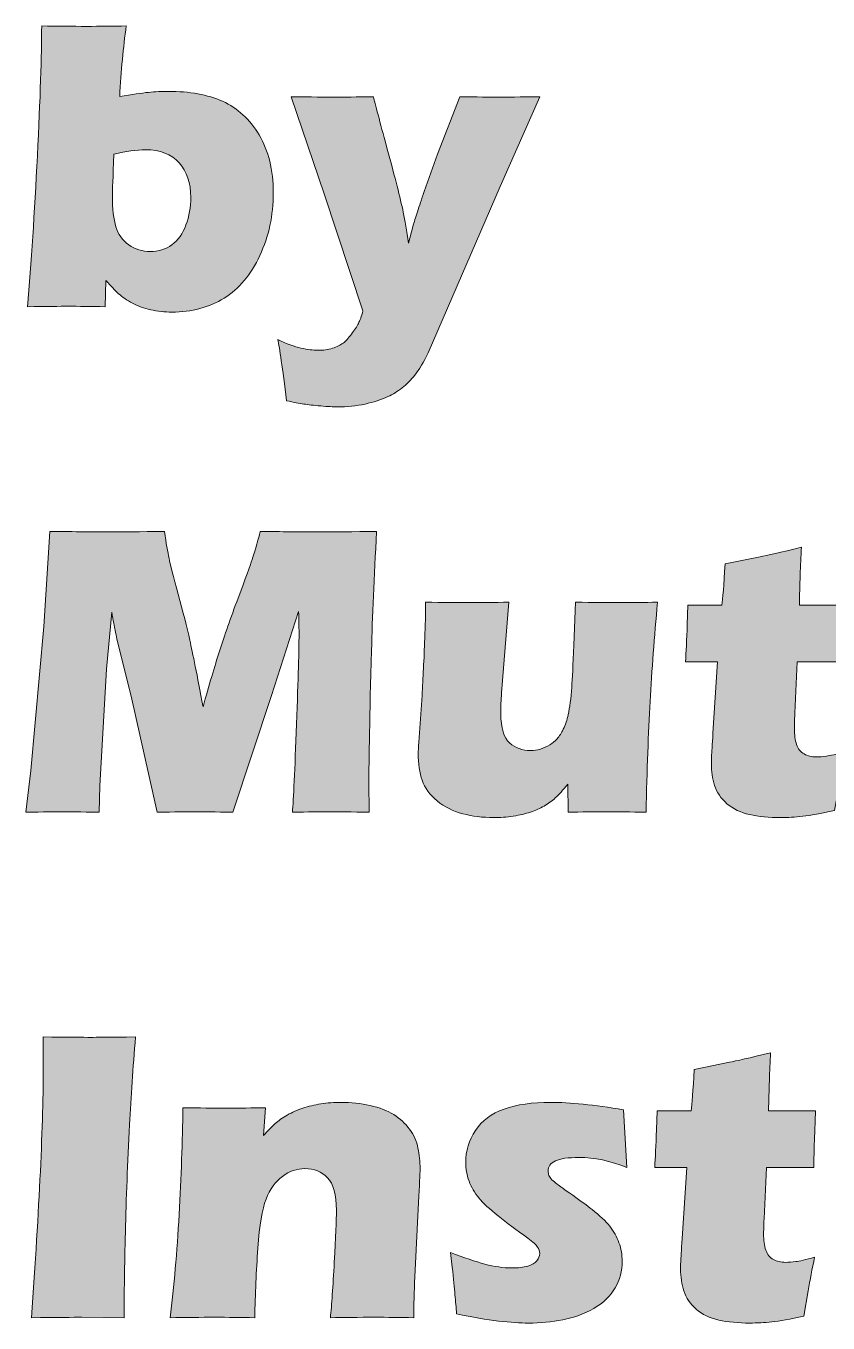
# Model space of a CAD drawing. Header units: inches. Extents: x 85 to 125, y -208 to -80.
# Drawn here: x 105.66 to 110.37, y -103.42 to -95.81 of the extents above; entities that cross this region are included whole.
import ezdxf

# ---------------------------------------------------------------- set-up
doc = ezdxf.new("R2010")
doc.units = ezdxf.units.IN
doc.header["$MEASUREMENT"] = 0
doc.layers.add('cut rectangle', color=7, linetype='Continuous')

# ---------------------------------------------------------------- blocks, each defined once
blk = doc.blocks.new('block 18')
at = {"layer": 'cut rectangle', "true_color": 0x1c1c1b}
h = blk.add_hatch(color=250, dxfattribs=at)
h.dxf.hatch_style = 2
edge = h.paths.add_edge_path()
edge.add_spline(control_points=[(105.67, -97.4592), (105.6924, -97.206), (105.7121, -96.9109), (105.7289, -96.5741), (105.7458, -96.2374), (105.7541, -95.9836), (105.7541, -95.8133), (105.8475, -95.8148), (105.9346, -95.8157), (106.0159, -95.8157), (106.0958, -95.8157), (106.1737, -95.8148), (106.2502, -95.8133), (106.2323, -95.9387), (106.2199, -96.0765), (106.2116, -96.2269), (106.2846, -96.2148), (106.3411, -96.2067), (106.3804, -96.2027), (106.4197, -96.1988), (106.459, -96.1967), (106.4975, -96.1967), (106.6209, -96.1967), (106.727, -96.2162), (106.8152, -96.2551), (106.903, -96.2942), (106.9743, -96.3598), (107.0295, -96.4523), (107.0846, -96.5448), (107.1122, -96.6577), (107.1122, -96.7912), (107.1122, -96.9247), (107.086, -97.0475), (107.0336, -97.1594), (106.9816, -97.2718), (106.9116, -97.3548), (106.8241, -97.4092), (106.7366, -97.4633), (106.6343, -97.4905), (106.5175, -97.4905), (106.4741, -97.4905), (106.4328, -97.486), (106.3935, -97.4773), (106.3542, -97.4685), (106.3184, -97.4554), (106.2864, -97.4382), (106.2543, -97.4208), (106.2275, -97.4025), (106.2054, -97.3832), (106.184, -97.3639), (106.1589, -97.3377), (106.131, -97.3048), (106.131, -97.3048), (106.1265, -97.4592), (106.1265, -97.4592), (106.04, -97.4576), (105.9684, -97.4568), (105.9105, -97.4568), (105.863, -97.4568), (105.7827, -97.4576), (105.67, -97.4592)], knot_values=[0, 0, 0, 0, 1, 1, 1, 2, 2, 2, 3, 3, 3, 4, 4, 4, 5, 5, 5, 6, 6, 6, 7, 7, 7, 8, 8, 8, 9, 9, 9, 10, 10, 10, 11, 11, 11, 12, 12, 12, 13, 13, 13, 14, 14, 14, 15, 15, 15, 16, 16, 16, 17, 17, 17, 18, 18, 18, 19, 19, 19, 20, 20, 20, 20], degree=3, periodic=1)
edge = h.paths.add_edge_path()
edge.add_spline(control_points=[(106.1778, -96.5657), (106.172, -96.6992), (106.1689, -96.7807), (106.1689, -96.8105), (106.1689, -96.8861), (106.1758, -96.9458), (106.1889, -96.9901), (106.2023, -97.0344), (106.2275, -97.0697), (106.265, -97.0962), (106.3026, -97.1228), (106.3446, -97.136), (106.3911, -97.136), (106.4393, -97.136), (106.4817, -97.1228), (106.5175, -97.0962), (106.554, -97.0697), (106.5816, -97.0309), (106.6002, -96.98), (106.6192, -96.9288), (106.6285, -96.8752), (106.6285, -96.8189), (106.6285, -96.7345), (106.6057, -96.6668), (106.5602, -96.6158), (106.5148, -96.5646), (106.4493, -96.5392), (106.3639, -96.5392), (106.3108, -96.5392), (106.2488, -96.5479), (106.1778, -96.5657)], knot_values=[0, 0, 0, 0, 1, 1, 1, 2, 2, 2, 3, 3, 3, 4, 4, 4, 5, 5, 5, 6, 6, 6, 7, 7, 7, 8, 8, 8, 9, 9, 9, 10, 10, 10, 10], degree=3, periodic=1)
h = blk.add_hatch(color=250, dxfattribs=at)
h.dxf.hatch_style = 2
edge = h.paths.add_edge_path()
edge.add_spline(control_points=[(107.1907, -98.0102), (107.1656, -97.8181), (107.1487, -97.6988), (107.1397, -97.6521), (107.1907, -97.6762), (107.2355, -97.6927), (107.2744, -97.7015), (107.3133, -97.7103), (107.3471, -97.7148), (107.3754, -97.7148), (107.405, -97.7148), (107.4329, -97.7108), (107.4591, -97.7027), (107.4853, -97.6946), (107.5059, -97.6848), (107.5214, -97.6731), (107.5366, -97.6616), (107.5531, -97.6437), (107.571, -97.6195), (107.5893, -97.5954), (107.6027, -97.5748), (107.6117, -97.5574), (107.6206, -97.5401), (107.6296, -97.5155), (107.6382, -97.4833), (107.6382, -97.4833), (107.4112, -96.7972), (107.4112, -96.7972), (107.4112, -96.7972), (107.2169, -96.2281), (107.2169, -96.2281), (107.3368, -96.2296), (107.4208, -96.2305), (107.4691, -96.2305), (107.5256, -96.2305), (107.6024, -96.2296), (107.6999, -96.2281), (107.715, -96.2899), (107.7433, -96.3969), (107.7846, -96.5488), (107.8263, -96.7007), (107.8563, -96.8198), (107.8749, -96.9057), (107.8852, -96.9531), (107.8952, -97.0134), (107.9049, -97.0866), (107.9049, -97.0866), (107.93, -96.9901), (107.93, -96.9901), (107.9383, -96.9645), (107.9476, -96.935), (107.9579, -96.9021), (107.9686, -96.8692), (107.9817, -96.8297), (107.9975, -96.7839), (107.9975, -96.7839), (108.0761, -96.5645), (108.0761, -96.5645), (108.0761, -96.5645), (108.2063, -96.2281), (108.2063, -96.2281), (108.3066, -96.2296), (108.3827, -96.2305), (108.4337, -96.2305), (108.4788, -96.2305), (108.5591, -96.2296), (108.6748, -96.2281), (108.6748, -96.2281), (108.4423, -96.7538), (108.4423, -96.7538), (108.4423, -96.7538), (108.0217, -97.7293), (108.0217, -97.7293), (107.9944, -97.7839), (107.9683, -97.8273), (107.9435, -97.8595), (107.92, -97.8884), (107.8949, -97.9137), (107.8673, -97.9355), (107.8418, -97.9556), (107.8139, -97.9725), (107.7839, -97.9861), (107.744, -98.0045), (107.6999, -98.019), (107.6517, -98.0295), (107.5983, -98.0407), (107.5445, -98.0464), (107.4897, -98.0464), (107.4649, -98.0464), (107.4319, -98.0445), (107.3909, -98.041), (107.3499, -98.0373), (107.3168, -98.0338), (107.2913, -98.03), (107.2658, -98.0266), (107.2324, -98.0199), (107.1907, -98.0102)], knot_values=[0, 0, 0, 0, 1, 1, 1, 2, 2, 2, 3, 3, 3, 4, 4, 4, 5, 5, 5, 6, 6, 6, 7, 7, 7, 8, 8, 8, 9, 9, 9, 10, 10, 10, 11, 11, 11, 12, 12, 12, 13, 13, 13, 14, 14, 14, 15, 15, 15, 16, 16, 16, 17, 17, 17, 18, 18, 18, 19, 19, 19, 20, 20, 20, 21, 21, 21, 22, 22, 22, 23, 23, 23, 24, 24, 24, 25, 25, 25, 26, 26, 26, 27, 27, 27, 28, 28, 28, 29, 29, 29, 30, 30, 30, 31, 31, 31, 32, 32, 32, 32], degree=3, periodic=1)
h = blk.add_hatch(color=250, dxfattribs=at)
h.dxf.hatch_style = 2
edge = h.paths.add_edge_path()
edge.add_spline(control_points=[(105.6618, -100.4225), (105.6618, -100.4225), (105.6914, -100.1789), (105.6914, -100.1789), (105.6914, -100.1789), (105.7658, -99.3336), (105.7658, -99.3336), (105.7658, -99.3336), (105.8027, -98.7766), (105.8027, -98.7766), (105.9512, -98.7781), (106.0676, -98.779), (106.1523, -98.779), (106.2226, -98.779), (106.3301, -98.7781), (106.4741, -98.7766), (106.4845, -98.8456), (106.4934, -98.8982), (106.501, -98.9338), (106.5079, -98.9697), (106.5258, -99.0396), (106.554, -99.1436), (106.5826, -99.2479), (106.6057, -99.338), (106.6229, -99.4137), (106.6402, -99.4899), (106.6657, -99.6198), (106.7005, -99.8039), (106.7359, -99.6776), (106.768, -99.5691), (106.7969, -99.4783), (106.8262, -99.3876), (106.862, -99.2842), (106.9058, -99.1685), (106.9492, -99.0527), (106.9768, -98.9769), (106.9885, -98.9411), (107.0002, -98.9054), (107.016, -98.8505), (107.0364, -98.7766), (107.1569, -98.7781), (107.2748, -98.779), (107.3905, -98.779), (107.4694, -98.779), (107.5786, -98.7781), (107.7185, -98.7766), (107.7033, -99.0475), (107.6933, -99.2802), (107.6885, -99.4747), (107.6778, -99.8557), (107.673, -100.1177), (107.673, -100.2609), (107.673, -100.2907), (107.6737, -100.3444), (107.6751, -100.4225), (107.569, -100.4209), (107.4946, -100.4201), (107.4522, -100.4201), (107.3905, -100.4201), (107.3144, -100.4209), (107.2245, -100.4225), (107.2307, -100.3501), (107.2389, -100.1779), (107.2486, -99.9057), (107.2586, -99.6337), (107.2634, -99.4599), (107.2634, -99.3843), (107.2634, -99.3514), (107.2627, -99.3056), (107.261, -99.2468), (107.261, -99.2468), (107.1029, -99.7376), (107.1029, -99.7376), (107.1029, -99.7376), (106.8758, -100.4225), (106.8758, -100.4225), (106.7711, -100.4209), (106.6994, -100.4201), (106.6602, -100.4201), (106.6102, -100.4201), (106.5337, -100.4209), (106.4307, -100.4225), (106.4307, -100.4225), (106.2822, -99.7593), (106.2822, -99.7593), (106.2822, -99.7593), (106.1951, -99.406), (106.1951, -99.406), (106.192, -99.3924), (106.1882, -99.3755), (106.1844, -99.3553), (106.1803, -99.3352), (106.1737, -99.2999), (106.1651, -99.2492), (106.1651, -99.2492), (106.1344, -99.5832), (106.1344, -99.5832), (106.1344, -99.5832), (106.0945, -100.2681), (106.0945, -100.2681), (106.0945, -100.2681), (106.091, -100.4225), (106.091, -100.4225), (105.9801, -100.4209), (105.9091, -100.4201), (105.8788, -100.4201), (105.8368, -100.4201), (105.7644, -100.4209), (105.6618, -100.4225)], knot_values=[0, 0, 0, 0, 1, 1, 1, 2, 2, 2, 3, 3, 3, 4, 4, 4, 5, 5, 5, 6, 6, 6, 7, 7, 7, 8, 8, 8, 9, 9, 9, 10, 10, 10, 11, 11, 11, 12, 12, 12, 13, 13, 13, 14, 14, 14, 15, 15, 15, 16, 16, 16, 17, 17, 17, 18, 18, 18, 19, 19, 19, 20, 20, 20, 21, 21, 21, 22, 22, 22, 23, 23, 23, 24, 24, 24, 25, 25, 25, 26, 26, 26, 27, 27, 27, 28, 28, 28, 29, 29, 29, 30, 30, 30, 31, 31, 31, 32, 32, 32, 33, 33, 33, 34, 34, 34, 35, 35, 35, 36, 36, 36, 36], degree=3, periodic=1)
h = blk.add_hatch(color=250, dxfattribs=at)
h.dxf.hatch_style = 2
edge = h.paths.add_edge_path()
edge.add_spline(control_points=[(110.4677, -100.068), (110.4532, -100.1355), (110.4408, -100.2015), (110.4305, -100.2657), (110.4305, -100.2657), (110.4036, -100.4128), (110.4036, -100.4128), (110.3244, -100.4306), (110.262, -100.4418), (110.2176, -100.4466), (110.1728, -100.4514), (110.1297, -100.4538), (110.088, -100.4538), (110.0195, -100.4538), (109.9588, -100.448), (109.9058, -100.4362), (109.8527, -100.4247), (109.8086, -100.4033), (109.7731, -100.3725), (109.7377, -100.3415), (109.7135, -100.3058), (109.7008, -100.2657), (109.6881, -100.2256), (109.6815, -100.1829), (109.6815, -100.1379), (109.6815, -100.1298), (109.6818, -100.1155), (109.6825, -100.0952), (109.6836, -100.0745), (109.6863, -100.029), (109.6912, -99.9582), (109.6912, -99.9582), (109.7173, -99.541), (109.7173, -99.541), (109.7173, -99.541), (109.5296, -99.541), (109.5296, -99.541), (109.5337, -99.4856), (109.5372, -99.4124), (109.5403, -99.3216), (109.5403, -99.3216), (109.544, -99.2094), (109.544, -99.2094), (109.544, -99.2094), (109.7439, -99.2094), (109.7439, -99.2094), (109.7487, -99.1724), (109.7545, -99.0916), (109.7618, -98.9671), (109.7618, -98.9671), (109.9681, -98.9249), (109.9681, -98.9249), (110.006, -98.9176), (110.0866, -98.8992), (110.2096, -98.8694), (110.2041, -98.9747), (110.2, -99.088), (110.1976, -99.2094), (110.1976, -99.2094), (110.4725, -99.2094), (110.4725, -99.2094), (110.466, -99.3767), (110.4629, -99.4871), (110.4629, -99.541), (110.4629, -99.541), (110.1855, -99.541), (110.1855, -99.541), (110.1855, -99.541), (110.1711, -99.8425), (110.1711, -99.8425), (110.1693, -99.8874), (110.1686, -99.9164), (110.1686, -99.9293), (110.1686, -99.9679), (110.1728, -100.0001), (110.181, -100.0258), (110.1897, -100.0514), (110.2045, -100.07), (110.2258, -100.0812), (110.2472, -100.0924), (110.2706, -100.0981), (110.2965, -100.0981), (110.3157, -100.0981), (110.3357, -100.0967), (110.3567, -100.0938), (110.3778, -100.091), (110.4146, -100.0824), (110.4677, -100.068)], knot_values=[0, 0, 0, 0, 1, 1, 1, 2, 2, 2, 3, 3, 3, 4, 4, 4, 5, 5, 5, 6, 6, 6, 7, 7, 7, 8, 8, 8, 9, 9, 9, 10, 10, 10, 11, 11, 11, 12, 12, 12, 13, 13, 13, 14, 14, 14, 15, 15, 15, 16, 16, 16, 17, 17, 17, 18, 18, 18, 19, 19, 19, 20, 20, 20, 21, 21, 21, 22, 22, 22, 23, 23, 23, 24, 24, 24, 25, 25, 25, 26, 26, 26, 27, 27, 27, 28, 28, 28, 29, 29, 29, 29], degree=3, periodic=1)
h = blk.add_hatch(color=250, dxfattribs=at)
h.dxf.hatch_style = 2
edge = h.paths.add_edge_path()
edge.add_spline(control_points=[(109.2984, -100.4225), (109.2068, -100.4209), (109.1303, -100.4201), (109.0693, -100.4201), (108.9935, -100.4201), (108.9177, -100.4209), (108.8412, -100.4225), (108.8412, -100.4225), (108.8399, -100.2573), (108.8399, -100.2573), (108.8109, -100.2934), (108.7865, -100.3205), (108.7665, -100.3388), (108.7465, -100.3567), (108.7245, -100.3727), (108.7007, -100.3863), (108.6769, -100.3999), (108.6504, -100.4118), (108.6211, -100.4218), (108.5918, -100.4319), (108.5581, -100.4397), (108.5198, -100.4454), (108.4816, -100.4511), (108.4426, -100.4538), (108.4034, -100.4538), (108.34, -100.4538), (108.28, -100.4464), (108.2232, -100.4314), (108.1664, -100.4166), (108.1167, -100.3915), (108.0737, -100.3561), (108.0306, -100.3208), (108.0013, -100.2805), (107.9858, -100.2356), (107.97, -100.1906), (107.9624, -100.1382), (107.9624, -100.0788), (107.9624, -100.0643), (107.9634, -100.0418), (107.9658, -100.0113), (107.9658, -100.0113), (107.9851, -99.7376), (107.9851, -99.7376), (107.9907, -99.6372), (107.9962, -99.5257), (108.001, -99.4036), (108.0037, -99.3288), (108.0058, -99.258), (108.0058, -99.1914), (108.105, -99.1929), (108.1901, -99.1938), (108.2601, -99.1938), (108.3307, -99.1938), (108.4089, -99.1929), (108.494, -99.1914), (108.494, -99.1914), (108.4564, -99.6508), (108.4564, -99.6508), (108.4509, -99.7207), (108.4478, -99.7682), (108.4475, -99.7937), (108.4471, -99.8189), (108.4468, -99.8361), (108.4468, -99.8449), (108.4468, -99.9293), (108.464, -99.9863), (108.4985, -100.0161), (108.5326, -100.0459), (108.5736, -100.0607), (108.6211, -100.0607), (108.6404, -100.0607), (108.6597, -100.058), (108.679, -100.0523), (108.6983, -100.0466), (108.7169, -100.0387), (108.7348, -100.0282), (108.75, -100.0185), (108.7641, -100.0065), (108.7768, -99.992), (108.7906, -99.9767), (108.8027, -99.9582), (108.8133, -99.9365), (108.8261, -99.91), (108.8357, -99.8814), (108.8423, -99.8509), (108.8512, -99.8084), (108.8581, -99.7545), (108.863, -99.6894), (108.8657, -99.642), (108.8702, -99.56), (108.8757, -99.4434), (108.8757, -99.4434), (108.885, -99.1914), (108.885, -99.1914), (108.9887, -99.1929), (109.0738, -99.1938), (109.1406, -99.1938), (109.215, -99.1938), (109.2901, -99.1929), (109.3656, -99.1914), (109.3473, -99.3955), (109.3329, -99.5896), (109.3225, -99.7738), (109.3122, -99.9579), (109.3043, -100.1741), (109.2984, -100.4225)], knot_values=[0, 0, 0, 0, 1, 1, 1, 2, 2, 2, 3, 3, 3, 4, 4, 4, 5, 5, 5, 6, 6, 6, 7, 7, 7, 8, 8, 8, 9, 9, 9, 10, 10, 10, 11, 11, 11, 12, 12, 12, 13, 13, 13, 14, 14, 14, 15, 15, 15, 16, 16, 16, 17, 17, 17, 18, 18, 18, 19, 19, 19, 20, 20, 20, 21, 21, 21, 22, 22, 22, 23, 23, 23, 24, 24, 24, 25, 25, 25, 26, 26, 26, 27, 27, 27, 28, 28, 28, 29, 29, 29, 30, 30, 30, 31, 31, 31, 32, 32, 32, 33, 33, 33, 34, 34, 34, 35, 35, 35, 35], degree=3, periodic=1)
h = blk.add_hatch(color=250, dxfattribs=at)
h.dxf.hatch_style = 2
edge = h.paths.add_edge_path()
edge.add_spline(control_points=[(105.6942, -103.3858), (105.7403, -102.7403), (105.7637, -102.2435), (105.7637, -101.8954), (105.7637, -101.8954), (105.7624, -101.7399), (105.7624, -101.7399), (105.9033, -101.7414), (105.9973, -101.7423), (106.0449, -101.7423), (106.0666, -101.7423), (106.153, -101.7414), (106.3043, -101.7399), (106.2898, -101.9207), (106.2781, -102.092), (106.2691, -102.2535), (106.2578, -102.4787), (106.2498, -102.689), (106.245, -102.8848), (106.2399, -103.0805), (106.2378, -103.2474), (106.2378, -103.3858), (106.2378, -103.3858), (105.9904, -103.3834), (105.9904, -103.3834), (105.9422, -103.3834), (105.8437, -103.3842), (105.6942, -103.3858)], knot_values=[0, 0, 0, 0, 1, 1, 1, 2, 2, 2, 3, 3, 3, 4, 4, 4, 5, 5, 5, 6, 6, 6, 7, 7, 7, 8, 8, 8, 9, 9, 9, 9], degree=3, periodic=1)
h = blk.add_hatch(color=250, dxfattribs=at)
h.dxf.hatch_style = 2
edge = h.paths.add_edge_path()
edge.add_spline(control_points=[(110.2872, -103.0313), (110.2727, -103.0988), (110.2603, -103.1648), (110.2499, -103.229), (110.2499, -103.229), (110.2231, -103.3761), (110.2231, -103.3761), (110.1438, -103.3939), (110.0815, -103.4051), (110.037, -103.4099), (109.9923, -103.4147), (109.9492, -103.4171), (109.9075, -103.4171), (109.8389, -103.4171), (109.7783, -103.4113), (109.7253, -103.3995), (109.6722, -103.388), (109.6281, -103.3666), (109.5926, -103.3358), (109.5571, -103.3048), (109.533, -103.2691), (109.5203, -103.229), (109.5075, -103.1889), (109.501, -103.1462), (109.501, -103.1012), (109.501, -103.0931), (109.5013, -103.0788), (109.502, -103.0585), (109.503, -103.0378), (109.5058, -102.9923), (109.5106, -102.9215), (109.5106, -102.9215), (109.5368, -102.5043), (109.5368, -102.5043), (109.5368, -102.5043), (109.3491, -102.5043), (109.3491, -102.5043), (109.3532, -102.4489), (109.3566, -102.3757), (109.3597, -102.2849), (109.3597, -102.2849), (109.3635, -102.1727), (109.3635, -102.1727), (109.3635, -102.1727), (109.5633, -102.1727), (109.5633, -102.1727), (109.5682, -102.1357), (109.574, -102.0549), (109.5813, -101.9304), (109.5813, -101.9304), (109.7876, -101.8882), (109.7876, -101.8882), (109.8255, -101.8809), (109.9061, -101.8625), (110.0291, -101.8327), (110.0236, -101.938), (110.0195, -102.0513), (110.0171, -102.1727), (110.0171, -102.1727), (110.292, -102.1727), (110.292, -102.1727), (110.2854, -102.34), (110.2823, -102.4504), (110.2823, -102.5043), (110.2823, -102.5043), (110.005, -102.5043), (110.005, -102.5043), (110.005, -102.5043), (109.9905, -102.8058), (109.9905, -102.8058), (109.9888, -102.8507), (109.9881, -102.8797), (109.9881, -102.8926), (109.9881, -102.9312), (109.9923, -102.9634), (110.0005, -102.9891), (110.0091, -103.0147), (110.0239, -103.0333), (110.0453, -103.0445), (110.0667, -103.0557), (110.0901, -103.0614), (110.1159, -103.0614), (110.1352, -103.0614), (110.1552, -103.06), (110.1762, -103.0571), (110.1972, -103.0543), (110.2341, -103.0457), (110.2872, -103.0313)], knot_values=[0, 0, 0, 0, 1, 1, 1, 2, 2, 2, 3, 3, 3, 4, 4, 4, 5, 5, 5, 6, 6, 6, 7, 7, 7, 8, 8, 8, 9, 9, 9, 10, 10, 10, 11, 11, 11, 12, 12, 12, 13, 13, 13, 14, 14, 14, 15, 15, 15, 16, 16, 16, 17, 17, 17, 18, 18, 18, 19, 19, 19, 20, 20, 20, 21, 21, 21, 22, 22, 22, 23, 23, 23, 24, 24, 24, 25, 25, 25, 26, 26, 26, 27, 27, 27, 28, 28, 28, 29, 29, 29, 29], degree=3, periodic=1)
h = blk.add_hatch(color=250, dxfattribs=at)
h.dxf.hatch_style = 2
edge = h.paths.add_edge_path()
edge.add_spline(control_points=[(106.5068, -103.3858), (106.5299, -103.2033), (106.5478, -103.0016), (106.5602, -102.7812), (106.5727, -102.5603), (106.5799, -102.3515), (106.5823, -102.1547), (106.6788, -102.1562), (106.7621, -102.1571), (106.8321, -102.1571), (106.9134, -102.1571), (106.9916, -102.1562), (107.0663, -102.1547), (107.0663, -102.1547), (107.0543, -102.3186), (107.0543, -102.3186), (107.0808, -102.2888), (107.1039, -102.2654), (107.1232, -102.2482), (107.1425, -102.2308), (107.1662, -102.2139), (107.1948, -102.1976), (107.2231, -102.181), (107.2537, -102.1676), (107.2858, -102.1571), (107.3182, -102.1466), (107.3533, -102.1383), (107.3912, -102.1324), (107.4294, -102.1262), (107.4694, -102.1233), (107.5111, -102.1233), (107.569, -102.1233), (107.6255, -102.1295), (107.6806, -102.1421), (107.7357, -102.1545), (107.7819, -102.1721), (107.8187, -102.1951), (107.8556, -102.2179), (107.8866, -102.2465), (107.9114, -102.2806), (107.9366, -102.3149), (107.9528, -102.3515), (107.961, -102.391), (107.9693, -102.4304), (107.9731, -102.4709), (107.9731, -102.5128), (107.9731, -102.5433), (107.97, -102.6092), (107.9631, -102.7105), (107.9631, -102.7105), (107.9424, -103.147), (107.9424, -103.147), (107.9383, -103.233), (107.9362, -103.3126), (107.9362, -103.3858), (107.8553, -103.3842), (107.7795, -103.3834), (107.7088, -103.3834), (107.6131, -103.3834), (107.5263, -103.3842), (107.4474, -103.3858), (107.4546, -103.3126), (107.4622, -103.2039), (107.4704, -103.0595), (107.4787, -102.9153), (107.4828, -102.8139), (107.4828, -102.7551), (107.4828, -102.6644), (107.4649, -102.601), (107.4301, -102.5651), (107.3953, -102.5295), (107.3512, -102.5116), (107.2982, -102.5116), (107.2513, -102.5116), (107.2072, -102.5269), (107.1659, -102.5574), (107.1246, -102.5879), (107.0922, -102.6323), (107.0698, -102.6905), (107.0474, -102.7489), (107.0315, -102.8447), (107.0219, -102.9782), (107.0129, -103.1117), (107.0067, -103.2474), (107.0033, -103.3858), (106.923, -103.3842), (106.8448, -103.3834), (106.7683, -103.3834), (106.6881, -103.3834), (106.6009, -103.3842), (106.5068, -103.3858)], knot_values=[0, 0, 0, 0, 1, 1, 1, 2, 2, 2, 3, 3, 3, 4, 4, 4, 5, 5, 5, 6, 6, 6, 7, 7, 7, 8, 8, 8, 9, 9, 9, 10, 10, 10, 11, 11, 11, 12, 12, 12, 13, 13, 13, 14, 14, 14, 15, 15, 15, 16, 16, 16, 17, 17, 17, 18, 18, 18, 19, 19, 19, 20, 20, 20, 21, 21, 21, 22, 22, 22, 23, 23, 23, 24, 24, 24, 25, 25, 25, 26, 26, 26, 27, 27, 27, 28, 28, 28, 29, 29, 29, 30, 30, 30, 30], degree=3, periodic=1)
h = blk.add_hatch(color=250, dxfattribs=at)
h.dxf.hatch_style = 2
edge = h.paths.add_edge_path()
edge.add_spline(control_points=[(108.1877, -103.3629), (108.1843, -103.3275), (108.1815, -103.2903), (108.1781, -103.2514), (108.1746, -103.2123), (108.1698, -103.1587), (108.1622, -103.0903), (108.1622, -103.0903), (108.1526, -103.0035), (108.1526, -103.0035), (108.2304, -103.034), (108.2973, -103.0568), (108.3538, -103.0716), (108.4096, -103.0866), (108.4613, -103.094), (108.5088, -103.094), (108.5481, -103.094), (108.5798, -103.0903), (108.6046, -103.0831), (108.6287, -103.0759), (108.6466, -103.0654), (108.658, -103.0518), (108.6693, -103.0382), (108.6748, -103.024), (108.6748, -103.0096), (108.6748, -102.9966), (108.6707, -102.9841), (108.6624, -102.9717), (108.6538, -102.9591), (108.6349, -102.942), (108.6053, -102.9203), (108.5391, -102.8721), (108.4812, -102.8283), (108.4313, -102.7889), (108.3813, -102.7495), (108.3434, -102.7145), (108.3183, -102.684), (108.2931, -102.6535), (108.2738, -102.6204), (108.2607, -102.5851), (108.2473, -102.5498), (108.2408, -102.5131), (108.2408, -102.4754), (108.2408, -102.4087), (108.2601, -102.3464), (108.298, -102.2885), (108.3362, -102.2306), (108.3924, -102.1886), (108.4668, -102.1624), (108.5412, -102.1364), (108.6318, -102.1233), (108.7389, -102.1233), (108.8505, -102.1233), (108.9932, -102.1378), (109.1668, -102.1667), (109.1668, -102.1667), (109.1861, -102.5043), (109.1861, -102.5043), (109.0889, -102.4658), (108.9952, -102.4465), (108.905, -102.4465), (108.8416, -102.4465), (108.7954, -102.453), (108.7672, -102.4661), (108.7386, -102.4792), (108.7245, -102.4992), (108.7245, -102.526), (108.7245, -102.5348), (108.7258, -102.5433), (108.7293, -102.5514), (108.7324, -102.5595), (108.7382, -102.5679), (108.7465, -102.5767), (108.7551, -102.5855), (108.7655, -102.5946), (108.7779, -102.6037), (108.7906, -102.613), (108.8209, -102.6346), (108.8692, -102.6683), (108.9174, -102.7021), (108.9549, -102.7298), (108.9822, -102.7515), (109.0273, -102.7868), (109.0617, -102.8197), (109.0855, -102.8497), (109.1089, -102.88), (109.1272, -102.9121), (109.1396, -102.9462), (109.152, -102.9804), (109.1585, -103.0165), (109.1585, -103.0542), (109.1585, -103.1112), (109.1444, -103.1637), (109.1169, -103.2114), (109.0889, -103.2593), (109.0473, -103.2993), (108.9915, -103.3315), (108.9353, -103.3637), (108.875, -103.3859), (108.8099, -103.3985), (108.7448, -103.4109), (108.6776, -103.4171), (108.6087, -103.4171), (108.5618, -103.4171), (108.5033, -103.4132), (108.433, -103.4051), (108.3627, -103.397), (108.2807, -103.383), (108.1877, -103.3629)], knot_values=[0, 0, 0, 0, 1, 1, 1, 2, 2, 2, 3, 3, 3, 4, 4, 4, 5, 5, 5, 6, 6, 6, 7, 7, 7, 8, 8, 8, 9, 9, 9, 10, 10, 10, 11, 11, 11, 12, 12, 12, 13, 13, 13, 14, 14, 14, 15, 15, 15, 16, 16, 16, 17, 17, 17, 18, 18, 18, 19, 19, 19, 20, 20, 20, 21, 21, 21, 22, 22, 22, 23, 23, 23, 24, 24, 24, 25, 25, 25, 26, 26, 26, 27, 27, 27, 28, 28, 28, 29, 29, 29, 30, 30, 30, 31, 31, 31, 32, 32, 32, 33, 33, 33, 34, 34, 34, 35, 35, 35, 36, 36, 36, 36], degree=3, periodic=1)
at = {"layer": 'cut rectangle', "lineweight": 0}
for points, knots in [([(105.67, -97.4592), (105.6924, -97.206), (105.7121, -96.9109), (105.7289, -96.5741), (105.7458, -96.2374), (105.7541, -95.9836), (105.7541, -95.8133), (105.8475, -95.8148), (105.9346, -95.8157), (106.0159, -95.8157), (106.0958, -95.8157), (106.1737, -95.8148), (106.2502, -95.8133), (106.2323, -95.9387), (106.2199, -96.0765), (106.2116, -96.2269), (106.2846, -96.2148), (106.3411, -96.2067), (106.3804, -96.2027), (106.4197, -96.1988), (106.459, -96.1967), (106.4975, -96.1967), (106.6209, -96.1967), (106.727, -96.2162), (106.8152, -96.2551), (106.903, -96.2942), (106.9743, -96.3598), (107.0295, -96.4523), (107.0846, -96.5448), (107.1122, -96.6577), (107.1122, -96.7912), (107.1122, -96.9247), (107.086, -97.0475), (107.0336, -97.1594), (106.9816, -97.2718), (106.9116, -97.3548), (106.8241, -97.4092), (106.7366, -97.4633), (106.6343, -97.4905), (106.5175, -97.4905), (106.4741, -97.4905), (106.4328, -97.486), (106.3935, -97.4773), (106.3542, -97.4685), (106.3184, -97.4554), (106.2864, -97.4382), (106.2543, -97.4208), (106.2275, -97.4025), (106.2054, -97.3832), (106.184, -97.3639), (106.1589, -97.3377), (106.131, -97.3048), (106.131, -97.3048), (106.1265, -97.4592), (106.1265, -97.4592), (106.04, -97.4576), (105.9684, -97.4568), (105.9105, -97.4568), (105.863, -97.4568), (105.7827, -97.4576), (105.67, -97.4592)], [0, 0, 0, 0, 1, 1, 1, 2, 2, 2, 3, 3, 3, 4, 4, 4, 5, 5, 5, 6, 6, 6, 7, 7, 7, 8, 8, 8, 9, 9, 9, 10, 10, 10, 11, 11, 11, 12, 12, 12, 13, 13, 13, 14, 14, 14, 15, 15, 15, 16, 16, 16, 17, 17, 17, 18, 18, 18, 19, 19, 19, 20, 20, 20, 20]), ([(107.1907, -98.0102), (107.1656, -97.8181), (107.1487, -97.6988), (107.1397, -97.6521), (107.1907, -97.6762), (107.2355, -97.6927), (107.2744, -97.7015), (107.3133, -97.7103), (107.3471, -97.7148), (107.3754, -97.7148), (107.405, -97.7148), (107.4329, -97.7108), (107.4591, -97.7027), (107.4853, -97.6946), (107.5059, -97.6848), (107.5214, -97.6731), (107.5366, -97.6616), (107.5531, -97.6437), (107.571, -97.6195), (107.5893, -97.5954), (107.6027, -97.5748), (107.6117, -97.5574), (107.6206, -97.5401), (107.6296, -97.5155), (107.6382, -97.4833), (107.6382, -97.4833), (107.4112, -96.7972), (107.4112, -96.7972), (107.4112, -96.7972), (107.2169, -96.2281), (107.2169, -96.2281), (107.3368, -96.2296), (107.4208, -96.2305), (107.4691, -96.2305), (107.5256, -96.2305), (107.6024, -96.2296), (107.6999, -96.2281), (107.715, -96.2899), (107.7433, -96.3969), (107.7846, -96.5488), (107.8263, -96.7007), (107.8563, -96.8198), (107.8749, -96.9057), (107.8852, -96.9531), (107.8952, -97.0134), (107.9049, -97.0866), (107.9049, -97.0866), (107.93, -96.9901), (107.93, -96.9901), (107.9383, -96.9645), (107.9476, -96.935), (107.9579, -96.9021), (107.9686, -96.8692), (107.9817, -96.8297), (107.9975, -96.7839), (107.9975, -96.7839), (108.0761, -96.5645), (108.0761, -96.5645), (108.0761, -96.5645), (108.2063, -96.2281), (108.2063, -96.2281), (108.3066, -96.2296), (108.3827, -96.2305), (108.4337, -96.2305), (108.4788, -96.2305), (108.5591, -96.2296), (108.6748, -96.2281), (108.6748, -96.2281), (108.4423, -96.7538), (108.4423, -96.7538), (108.4423, -96.7538), (108.0217, -97.7293), (108.0217, -97.7293), (107.9944, -97.7839), (107.9683, -97.8273), (107.9435, -97.8595), (107.92, -97.8884), (107.8949, -97.9137), (107.8673, -97.9355), (107.8418, -97.9556), (107.8139, -97.9725), (107.7839, -97.9861), (107.744, -98.0045), (107.6999, -98.019), (107.6517, -98.0295), (107.5983, -98.0407), (107.5445, -98.0464), (107.4897, -98.0464), (107.4649, -98.0464), (107.4319, -98.0445), (107.3909, -98.041), (107.3499, -98.0373), (107.3168, -98.0338), (107.2913, -98.03), (107.2658, -98.0266), (107.2324, -98.0199), (107.1907, -98.0102)], [0, 0, 0, 0, 1, 1, 1, 2, 2, 2, 3, 3, 3, 4, 4, 4, 5, 5, 5, 6, 6, 6, 7, 7, 7, 8, 8, 8, 9, 9, 9, 10, 10, 10, 11, 11, 11, 12, 12, 12, 13, 13, 13, 14, 14, 14, 15, 15, 15, 16, 16, 16, 17, 17, 17, 18, 18, 18, 19, 19, 19, 20, 20, 20, 21, 21, 21, 22, 22, 22, 23, 23, 23, 24, 24, 24, 25, 25, 25, 26, 26, 26, 27, 27, 27, 28, 28, 28, 29, 29, 29, 30, 30, 30, 31, 31, 31, 32, 32, 32, 32]), ([(106.1778, -96.5657), (106.172, -96.6992), (106.1689, -96.7807), (106.1689, -96.8105), (106.1689, -96.8861), (106.1758, -96.9458), (106.1889, -96.9901), (106.2023, -97.0344), (106.2275, -97.0697), (106.265, -97.0962), (106.3026, -97.1228), (106.3446, -97.136), (106.3911, -97.136), (106.4393, -97.136), (106.4817, -97.1228), (106.5175, -97.0962), (106.554, -97.0697), (106.5816, -97.0309), (106.6002, -96.98), (106.6192, -96.9288), (106.6285, -96.8752), (106.6285, -96.8189), (106.6285, -96.7345), (106.6057, -96.6668), (106.5602, -96.6158), (106.5148, -96.5646), (106.4493, -96.5392), (106.3639, -96.5392), (106.3108, -96.5392), (106.2488, -96.5479), (106.1778, -96.5657)], [0, 0, 0, 0, 1, 1, 1, 2, 2, 2, 3, 3, 3, 4, 4, 4, 5, 5, 5, 6, 6, 6, 7, 7, 7, 8, 8, 8, 9, 9, 9, 10, 10, 10, 10]), ([(105.6618, -100.4225), (105.6618, -100.4225), (105.6914, -100.1789), (105.6914, -100.1789), (105.6914, -100.1789), (105.7658, -99.3336), (105.7658, -99.3336), (105.7658, -99.3336), (105.8027, -98.7766), (105.8027, -98.7766), (105.9512, -98.7781), (106.0676, -98.779), (106.1523, -98.779), (106.2226, -98.779), (106.3301, -98.7781), (106.4741, -98.7766), (106.4845, -98.8456), (106.4934, -98.8982), (106.501, -98.9338), (106.5079, -98.9697), (106.5258, -99.0396), (106.554, -99.1436), (106.5826, -99.2479), (106.6057, -99.338), (106.6229, -99.4137), (106.6402, -99.4899), (106.6657, -99.6198), (106.7005, -99.8039), (106.7359, -99.6776), (106.768, -99.5691), (106.7969, -99.4783), (106.8262, -99.3876), (106.862, -99.2842), (106.9058, -99.1685), (106.9492, -99.0527), (106.9768, -98.9769), (106.9885, -98.9411), (107.0002, -98.9054), (107.016, -98.8505), (107.0364, -98.7766), (107.1569, -98.7781), (107.2748, -98.779), (107.3905, -98.779), (107.4694, -98.779), (107.5786, -98.7781), (107.7185, -98.7766), (107.7033, -99.0475), (107.6933, -99.2802), (107.6885, -99.4747), (107.6778, -99.8557), (107.673, -100.1177), (107.673, -100.2609), (107.673, -100.2907), (107.6737, -100.3444), (107.6751, -100.4225), (107.569, -100.4209), (107.4946, -100.4201), (107.4522, -100.4201), (107.3905, -100.4201), (107.3144, -100.4209), (107.2245, -100.4225), (107.2307, -100.3501), (107.2389, -100.1779), (107.2486, -99.9057), (107.2586, -99.6337), (107.2634, -99.4599), (107.2634, -99.3843), (107.2634, -99.3514), (107.2627, -99.3056), (107.261, -99.2468), (107.261, -99.2468), (107.1029, -99.7376), (107.1029, -99.7376), (107.1029, -99.7376), (106.8758, -100.4225), (106.8758, -100.4225), (106.7711, -100.4209), (106.6994, -100.4201), (106.6602, -100.4201), (106.6102, -100.4201), (106.5337, -100.4209), (106.4307, -100.4225), (106.4307, -100.4225), (106.2822, -99.7593), (106.2822, -99.7593), (106.2822, -99.7593), (106.1951, -99.406), (106.1951, -99.406), (106.192, -99.3924), (106.1882, -99.3755), (106.1844, -99.3553), (106.1803, -99.3352), (106.1737, -99.2999), (106.1651, -99.2492), (106.1651, -99.2492), (106.1344, -99.5832), (106.1344, -99.5832), (106.1344, -99.5832), (106.0945, -100.2681), (106.0945, -100.2681), (106.0945, -100.2681), (106.091, -100.4225), (106.091, -100.4225), (105.9801, -100.4209), (105.9091, -100.4201), (105.8788, -100.4201), (105.8368, -100.4201), (105.7644, -100.4209), (105.6618, -100.4225)], [0, 0, 0, 0, 1, 1, 1, 2, 2, 2, 3, 3, 3, 4, 4, 4, 5, 5, 5, 6, 6, 6, 7, 7, 7, 8, 8, 8, 9, 9, 9, 10, 10, 10, 11, 11, 11, 12, 12, 12, 13, 13, 13, 14, 14, 14, 15, 15, 15, 16, 16, 16, 17, 17, 17, 18, 18, 18, 19, 19, 19, 20, 20, 20, 21, 21, 21, 22, 22, 22, 23, 23, 23, 24, 24, 24, 25, 25, 25, 26, 26, 26, 27, 27, 27, 28, 28, 28, 29, 29, 29, 30, 30, 30, 31, 31, 31, 32, 32, 32, 33, 33, 33, 34, 34, 34, 35, 35, 35, 36, 36, 36, 36]), ([(110.4677, -100.068), (110.4532, -100.1355), (110.4408, -100.2015), (110.4305, -100.2657), (110.4305, -100.2657), (110.4036, -100.4128), (110.4036, -100.4128), (110.3244, -100.4306), (110.262, -100.4418), (110.2176, -100.4466), (110.1728, -100.4514), (110.1297, -100.4538), (110.088, -100.4538), (110.0195, -100.4538), (109.9588, -100.448), (109.9058, -100.4362), (109.8527, -100.4247), (109.8086, -100.4033), (109.7731, -100.3725), (109.7377, -100.3415), (109.7135, -100.3058), (109.7008, -100.2657), (109.6881, -100.2256), (109.6815, -100.1829), (109.6815, -100.1379), (109.6815, -100.1298), (109.6818, -100.1155), (109.6825, -100.0952), (109.6836, -100.0745), (109.6863, -100.029), (109.6912, -99.9582), (109.6912, -99.9582), (109.7173, -99.541), (109.7173, -99.541), (109.7173, -99.541), (109.5296, -99.541), (109.5296, -99.541), (109.5337, -99.4856), (109.5372, -99.4124), (109.5403, -99.3216), (109.5403, -99.3216), (109.544, -99.2094), (109.544, -99.2094), (109.544, -99.2094), (109.7439, -99.2094), (109.7439, -99.2094), (109.7487, -99.1724), (109.7545, -99.0916), (109.7618, -98.9671), (109.7618, -98.9671), (109.9681, -98.9249), (109.9681, -98.9249), (110.006, -98.9176), (110.0866, -98.8992), (110.2096, -98.8694), (110.2041, -98.9747), (110.2, -99.088), (110.1976, -99.2094), (110.1976, -99.2094), (110.4725, -99.2094), (110.4725, -99.2094), (110.466, -99.3767), (110.4629, -99.4871), (110.4629, -99.541), (110.4629, -99.541), (110.1855, -99.541), (110.1855, -99.541), (110.1855, -99.541), (110.1711, -99.8425), (110.1711, -99.8425), (110.1693, -99.8874), (110.1686, -99.9164), (110.1686, -99.9293), (110.1686, -99.9679), (110.1728, -100.0001), (110.181, -100.0258), (110.1897, -100.0514), (110.2045, -100.07), (110.2258, -100.0812), (110.2472, -100.0924), (110.2706, -100.0981), (110.2965, -100.0981), (110.3157, -100.0981), (110.3357, -100.0967), (110.3567, -100.0938), (110.3778, -100.091), (110.4146, -100.0824), (110.4677, -100.068)], [0, 0, 0, 0, 1, 1, 1, 2, 2, 2, 3, 3, 3, 4, 4, 4, 5, 5, 5, 6, 6, 6, 7, 7, 7, 8, 8, 8, 9, 9, 9, 10, 10, 10, 11, 11, 11, 12, 12, 12, 13, 13, 13, 14, 14, 14, 15, 15, 15, 16, 16, 16, 17, 17, 17, 18, 18, 18, 19, 19, 19, 20, 20, 20, 21, 21, 21, 22, 22, 22, 23, 23, 23, 24, 24, 24, 25, 25, 25, 26, 26, 26, 27, 27, 27, 28, 28, 28, 29, 29, 29, 29]), ([(109.2984, -100.4225), (109.2068, -100.4209), (109.1303, -100.4201), (109.0693, -100.4201), (108.9935, -100.4201), (108.9177, -100.4209), (108.8412, -100.4225), (108.8412, -100.4225), (108.8399, -100.2573), (108.8399, -100.2573), (108.8109, -100.2934), (108.7865, -100.3205), (108.7665, -100.3388), (108.7465, -100.3567), (108.7245, -100.3727), (108.7007, -100.3863), (108.6769, -100.3999), (108.6504, -100.4118), (108.6211, -100.4218), (108.5918, -100.4319), (108.5581, -100.4397), (108.5198, -100.4454), (108.4816, -100.4511), (108.4426, -100.4538), (108.4034, -100.4538), (108.34, -100.4538), (108.28, -100.4464), (108.2232, -100.4314), (108.1664, -100.4166), (108.1167, -100.3915), (108.0737, -100.3561), (108.0306, -100.3208), (108.0013, -100.2805), (107.9858, -100.2356), (107.97, -100.1906), (107.9624, -100.1382), (107.9624, -100.0788), (107.9624, -100.0643), (107.9634, -100.0418), (107.9658, -100.0113), (107.9658, -100.0113), (107.9851, -99.7376), (107.9851, -99.7376), (107.9907, -99.6372), (107.9962, -99.5257), (108.001, -99.4036), (108.0037, -99.3288), (108.0058, -99.258), (108.0058, -99.1914), (108.105, -99.1929), (108.1901, -99.1938), (108.2601, -99.1938), (108.3307, -99.1938), (108.4089, -99.1929), (108.494, -99.1914), (108.494, -99.1914), (108.4564, -99.6508), (108.4564, -99.6508), (108.4509, -99.7207), (108.4478, -99.7682), (108.4475, -99.7937), (108.4471, -99.8189), (108.4468, -99.8361), (108.4468, -99.8449), (108.4468, -99.9293), (108.464, -99.9863), (108.4985, -100.0161), (108.5326, -100.0459), (108.5736, -100.0607), (108.6211, -100.0607), (108.6404, -100.0607), (108.6597, -100.058), (108.679, -100.0523), (108.6983, -100.0466), (108.7169, -100.0387), (108.7348, -100.0282), (108.75, -100.0185), (108.7641, -100.0065), (108.7768, -99.992), (108.7906, -99.9767), (108.8027, -99.9582), (108.8133, -99.9365), (108.8261, -99.91), (108.8357, -99.8814), (108.8423, -99.8509), (108.8512, -99.8084), (108.8581, -99.7545), (108.863, -99.6894), (108.8657, -99.642), (108.8702, -99.56), (108.8757, -99.4434), (108.8757, -99.4434), (108.885, -99.1914), (108.885, -99.1914), (108.9887, -99.1929), (109.0738, -99.1938), (109.1406, -99.1938), (109.215, -99.1938), (109.2901, -99.1929), (109.3656, -99.1914), (109.3473, -99.3955), (109.3329, -99.5896), (109.3225, -99.7738), (109.3122, -99.9579), (109.3043, -100.1741), (109.2984, -100.4225)], [0, 0, 0, 0, 1, 1, 1, 2, 2, 2, 3, 3, 3, 4, 4, 4, 5, 5, 5, 6, 6, 6, 7, 7, 7, 8, 8, 8, 9, 9, 9, 10, 10, 10, 11, 11, 11, 12, 12, 12, 13, 13, 13, 14, 14, 14, 15, 15, 15, 16, 16, 16, 17, 17, 17, 18, 18, 18, 19, 19, 19, 20, 20, 20, 21, 21, 21, 22, 22, 22, 23, 23, 23, 24, 24, 24, 25, 25, 25, 26, 26, 26, 27, 27, 27, 28, 28, 28, 29, 29, 29, 30, 30, 30, 31, 31, 31, 32, 32, 32, 33, 33, 33, 34, 34, 34, 35, 35, 35, 35]), ([(105.6942, -103.3858), (105.7403, -102.7403), (105.7637, -102.2435), (105.7637, -101.8954), (105.7637, -101.8954), (105.7624, -101.7399), (105.7624, -101.7399), (105.9033, -101.7414), (105.9973, -101.7423), (106.0449, -101.7423), (106.0666, -101.7423), (106.153, -101.7414), (106.3043, -101.7399), (106.2898, -101.9207), (106.2781, -102.092), (106.2691, -102.2535), (106.2578, -102.4787), (106.2498, -102.689), (106.245, -102.8848), (106.2399, -103.0805), (106.2378, -103.2474), (106.2378, -103.3858), (106.2378, -103.3858), (105.9904, -103.3834), (105.9904, -103.3834), (105.9422, -103.3834), (105.8437, -103.3842), (105.6942, -103.3858)], [0, 0, 0, 0, 1, 1, 1, 2, 2, 2, 3, 3, 3, 4, 4, 4, 5, 5, 5, 6, 6, 6, 7, 7, 7, 8, 8, 8, 9, 9, 9, 9]), ([(110.2872, -103.0313), (110.2727, -103.0988), (110.2603, -103.1648), (110.2499, -103.229), (110.2499, -103.229), (110.2231, -103.3761), (110.2231, -103.3761), (110.1438, -103.3939), (110.0815, -103.4051), (110.037, -103.4099), (109.9923, -103.4147), (109.9492, -103.4171), (109.9075, -103.4171), (109.8389, -103.4171), (109.7783, -103.4113), (109.7253, -103.3995), (109.6722, -103.388), (109.6281, -103.3666), (109.5926, -103.3358), (109.5571, -103.3048), (109.533, -103.2691), (109.5203, -103.229), (109.5075, -103.1889), (109.501, -103.1462), (109.501, -103.1012), (109.501, -103.0931), (109.5013, -103.0788), (109.502, -103.0585), (109.503, -103.0378), (109.5058, -102.9923), (109.5106, -102.9215), (109.5106, -102.9215), (109.5368, -102.5043), (109.5368, -102.5043), (109.5368, -102.5043), (109.3491, -102.5043), (109.3491, -102.5043), (109.3532, -102.4489), (109.3566, -102.3757), (109.3597, -102.2849), (109.3597, -102.2849), (109.3635, -102.1727), (109.3635, -102.1727), (109.3635, -102.1727), (109.5633, -102.1727), (109.5633, -102.1727), (109.5682, -102.1357), (109.574, -102.0549), (109.5813, -101.9304), (109.5813, -101.9304), (109.7876, -101.8882), (109.7876, -101.8882), (109.8255, -101.8809), (109.9061, -101.8625), (110.0291, -101.8327), (110.0236, -101.938), (110.0195, -102.0513), (110.0171, -102.1727), (110.0171, -102.1727), (110.292, -102.1727), (110.292, -102.1727), (110.2854, -102.34), (110.2823, -102.4504), (110.2823, -102.5043), (110.2823, -102.5043), (110.005, -102.5043), (110.005, -102.5043), (110.005, -102.5043), (109.9905, -102.8058), (109.9905, -102.8058), (109.9888, -102.8507), (109.9881, -102.8797), (109.9881, -102.8926), (109.9881, -102.9312), (109.9923, -102.9634), (110.0005, -102.9891), (110.0091, -103.0147), (110.0239, -103.0333), (110.0453, -103.0445), (110.0667, -103.0557), (110.0901, -103.0614), (110.1159, -103.0614), (110.1352, -103.0614), (110.1552, -103.06), (110.1762, -103.0571), (110.1972, -103.0543), (110.2341, -103.0457), (110.2872, -103.0313)], [0, 0, 0, 0, 1, 1, 1, 2, 2, 2, 3, 3, 3, 4, 4, 4, 5, 5, 5, 6, 6, 6, 7, 7, 7, 8, 8, 8, 9, 9, 9, 10, 10, 10, 11, 11, 11, 12, 12, 12, 13, 13, 13, 14, 14, 14, 15, 15, 15, 16, 16, 16, 17, 17, 17, 18, 18, 18, 19, 19, 19, 20, 20, 20, 21, 21, 21, 22, 22, 22, 23, 23, 23, 24, 24, 24, 25, 25, 25, 26, 26, 26, 27, 27, 27, 28, 28, 28, 29, 29, 29, 29]), ([(106.5068, -103.3858), (106.5299, -103.2033), (106.5478, -103.0016), (106.5602, -102.7812), (106.5727, -102.5603), (106.5799, -102.3515), (106.5823, -102.1547), (106.6788, -102.1562), (106.7621, -102.1571), (106.8321, -102.1571), (106.9134, -102.1571), (106.9916, -102.1562), (107.0663, -102.1547), (107.0663, -102.1547), (107.0543, -102.3186), (107.0543, -102.3186), (107.0808, -102.2888), (107.1039, -102.2654), (107.1232, -102.2482), (107.1425, -102.2308), (107.1662, -102.2139), (107.1948, -102.1976), (107.2231, -102.181), (107.2537, -102.1676), (107.2858, -102.1571), (107.3182, -102.1466), (107.3533, -102.1383), (107.3912, -102.1324), (107.4294, -102.1262), (107.4694, -102.1233), (107.5111, -102.1233), (107.569, -102.1233), (107.6255, -102.1295), (107.6806, -102.1421), (107.7357, -102.1545), (107.7819, -102.1721), (107.8187, -102.1951), (107.8556, -102.2179), (107.8866, -102.2465), (107.9114, -102.2806), (107.9366, -102.3149), (107.9528, -102.3515), (107.961, -102.391), (107.9693, -102.4304), (107.9731, -102.4709), (107.9731, -102.5128), (107.9731, -102.5433), (107.97, -102.6092), (107.9631, -102.7105), (107.9631, -102.7105), (107.9424, -103.147), (107.9424, -103.147), (107.9383, -103.233), (107.9362, -103.3126), (107.9362, -103.3858), (107.8553, -103.3842), (107.7795, -103.3834), (107.7088, -103.3834), (107.6131, -103.3834), (107.5263, -103.3842), (107.4474, -103.3858), (107.4546, -103.3126), (107.4622, -103.2039), (107.4704, -103.0595), (107.4787, -102.9153), (107.4828, -102.8139), (107.4828, -102.7551), (107.4828, -102.6644), (107.4649, -102.601), (107.4301, -102.5651), (107.3953, -102.5295), (107.3512, -102.5116), (107.2982, -102.5116), (107.2513, -102.5116), (107.2072, -102.5269), (107.1659, -102.5574), (107.1246, -102.5879), (107.0922, -102.6323), (107.0698, -102.6905), (107.0474, -102.7489), (107.0315, -102.8447), (107.0219, -102.9782), (107.0129, -103.1117), (107.0067, -103.2474), (107.0033, -103.3858), (106.923, -103.3842), (106.8448, -103.3834), (106.7683, -103.3834), (106.6881, -103.3834), (106.6009, -103.3842), (106.5068, -103.3858)], [0, 0, 0, 0, 1, 1, 1, 2, 2, 2, 3, 3, 3, 4, 4, 4, 5, 5, 5, 6, 6, 6, 7, 7, 7, 8, 8, 8, 9, 9, 9, 10, 10, 10, 11, 11, 11, 12, 12, 12, 13, 13, 13, 14, 14, 14, 15, 15, 15, 16, 16, 16, 17, 17, 17, 18, 18, 18, 19, 19, 19, 20, 20, 20, 21, 21, 21, 22, 22, 22, 23, 23, 23, 24, 24, 24, 25, 25, 25, 26, 26, 26, 27, 27, 27, 28, 28, 28, 29, 29, 29, 30, 30, 30, 30]), ([(108.1877, -103.3629), (108.1843, -103.3275), (108.1815, -103.2903), (108.1781, -103.2514), (108.1746, -103.2123), (108.1698, -103.1587), (108.1622, -103.0903), (108.1622, -103.0903), (108.1526, -103.0035), (108.1526, -103.0035), (108.2304, -103.034), (108.2973, -103.0568), (108.3538, -103.0716), (108.4096, -103.0866), (108.4613, -103.094), (108.5088, -103.094), (108.5481, -103.094), (108.5798, -103.0903), (108.6046, -103.0831), (108.6287, -103.0759), (108.6466, -103.0654), (108.658, -103.0518), (108.6693, -103.0382), (108.6748, -103.024), (108.6748, -103.0096), (108.6748, -102.9966), (108.6707, -102.9841), (108.6624, -102.9717), (108.6538, -102.9591), (108.6349, -102.942), (108.6053, -102.9203), (108.5391, -102.8721), (108.4812, -102.8283), (108.4313, -102.7889), (108.3813, -102.7495), (108.3434, -102.7145), (108.3183, -102.684), (108.2931, -102.6535), (108.2738, -102.6204), (108.2607, -102.5851), (108.2473, -102.5498), (108.2408, -102.5131), (108.2408, -102.4754), (108.2408, -102.4087), (108.2601, -102.3464), (108.298, -102.2885), (108.3362, -102.2306), (108.3924, -102.1886), (108.4668, -102.1624), (108.5412, -102.1364), (108.6318, -102.1233), (108.7389, -102.1233), (108.8505, -102.1233), (108.9932, -102.1378), (109.1668, -102.1667), (109.1668, -102.1667), (109.1861, -102.5043), (109.1861, -102.5043), (109.0889, -102.4658), (108.9952, -102.4465), (108.905, -102.4465), (108.8416, -102.4465), (108.7954, -102.453), (108.7672, -102.4661), (108.7386, -102.4792), (108.7245, -102.4992), (108.7245, -102.526), (108.7245, -102.5348), (108.7258, -102.5433), (108.7293, -102.5514), (108.7324, -102.5595), (108.7382, -102.5679), (108.7465, -102.5767), (108.7551, -102.5855), (108.7655, -102.5946), (108.7779, -102.6037), (108.7906, -102.613), (108.8209, -102.6346), (108.8692, -102.6683), (108.9174, -102.7021), (108.9549, -102.7298), (108.9822, -102.7515), (109.0273, -102.7868), (109.0617, -102.8197), (109.0855, -102.8497), (109.1089, -102.88), (109.1272, -102.9121), (109.1396, -102.9462), (109.152, -102.9804), (109.1585, -103.0165), (109.1585, -103.0542), (109.1585, -103.1112), (109.1444, -103.1637), (109.1169, -103.2114), (109.0889, -103.2593), (109.0473, -103.2993), (108.9915, -103.3315), (108.9353, -103.3637), (108.875, -103.3859), (108.8099, -103.3985), (108.7448, -103.4109), (108.6776, -103.4171), (108.6087, -103.4171), (108.5618, -103.4171), (108.5033, -103.4132), (108.433, -103.4051), (108.3627, -103.397), (108.2807, -103.383), (108.1877, -103.3629)], [0, 0, 0, 0, 1, 1, 1, 2, 2, 2, 3, 3, 3, 4, 4, 4, 5, 5, 5, 6, 6, 6, 7, 7, 7, 8, 8, 8, 9, 9, 9, 10, 10, 10, 11, 11, 11, 12, 12, 12, 13, 13, 13, 14, 14, 14, 15, 15, 15, 16, 16, 16, 17, 17, 17, 18, 18, 18, 19, 19, 19, 20, 20, 20, 21, 21, 21, 22, 22, 22, 23, 23, 23, 24, 24, 24, 25, 25, 25, 26, 26, 26, 27, 27, 27, 28, 28, 28, 29, 29, 29, 30, 30, 30, 31, 31, 31, 32, 32, 32, 33, 33, 33, 34, 34, 34, 35, 35, 35, 36, 36, 36, 36])]:
    blk.add_open_spline(points, degree=3, knots=knots, dxfattribs=at)

msp = doc.modelspace()

# ---------------------------------------------------------------- block references
at = {"layer": 'cut rectangle'}
msp.add_blockref('block 18', (0, 0), dxfattribs=at)

doc.saveas('drawing.dxf')
